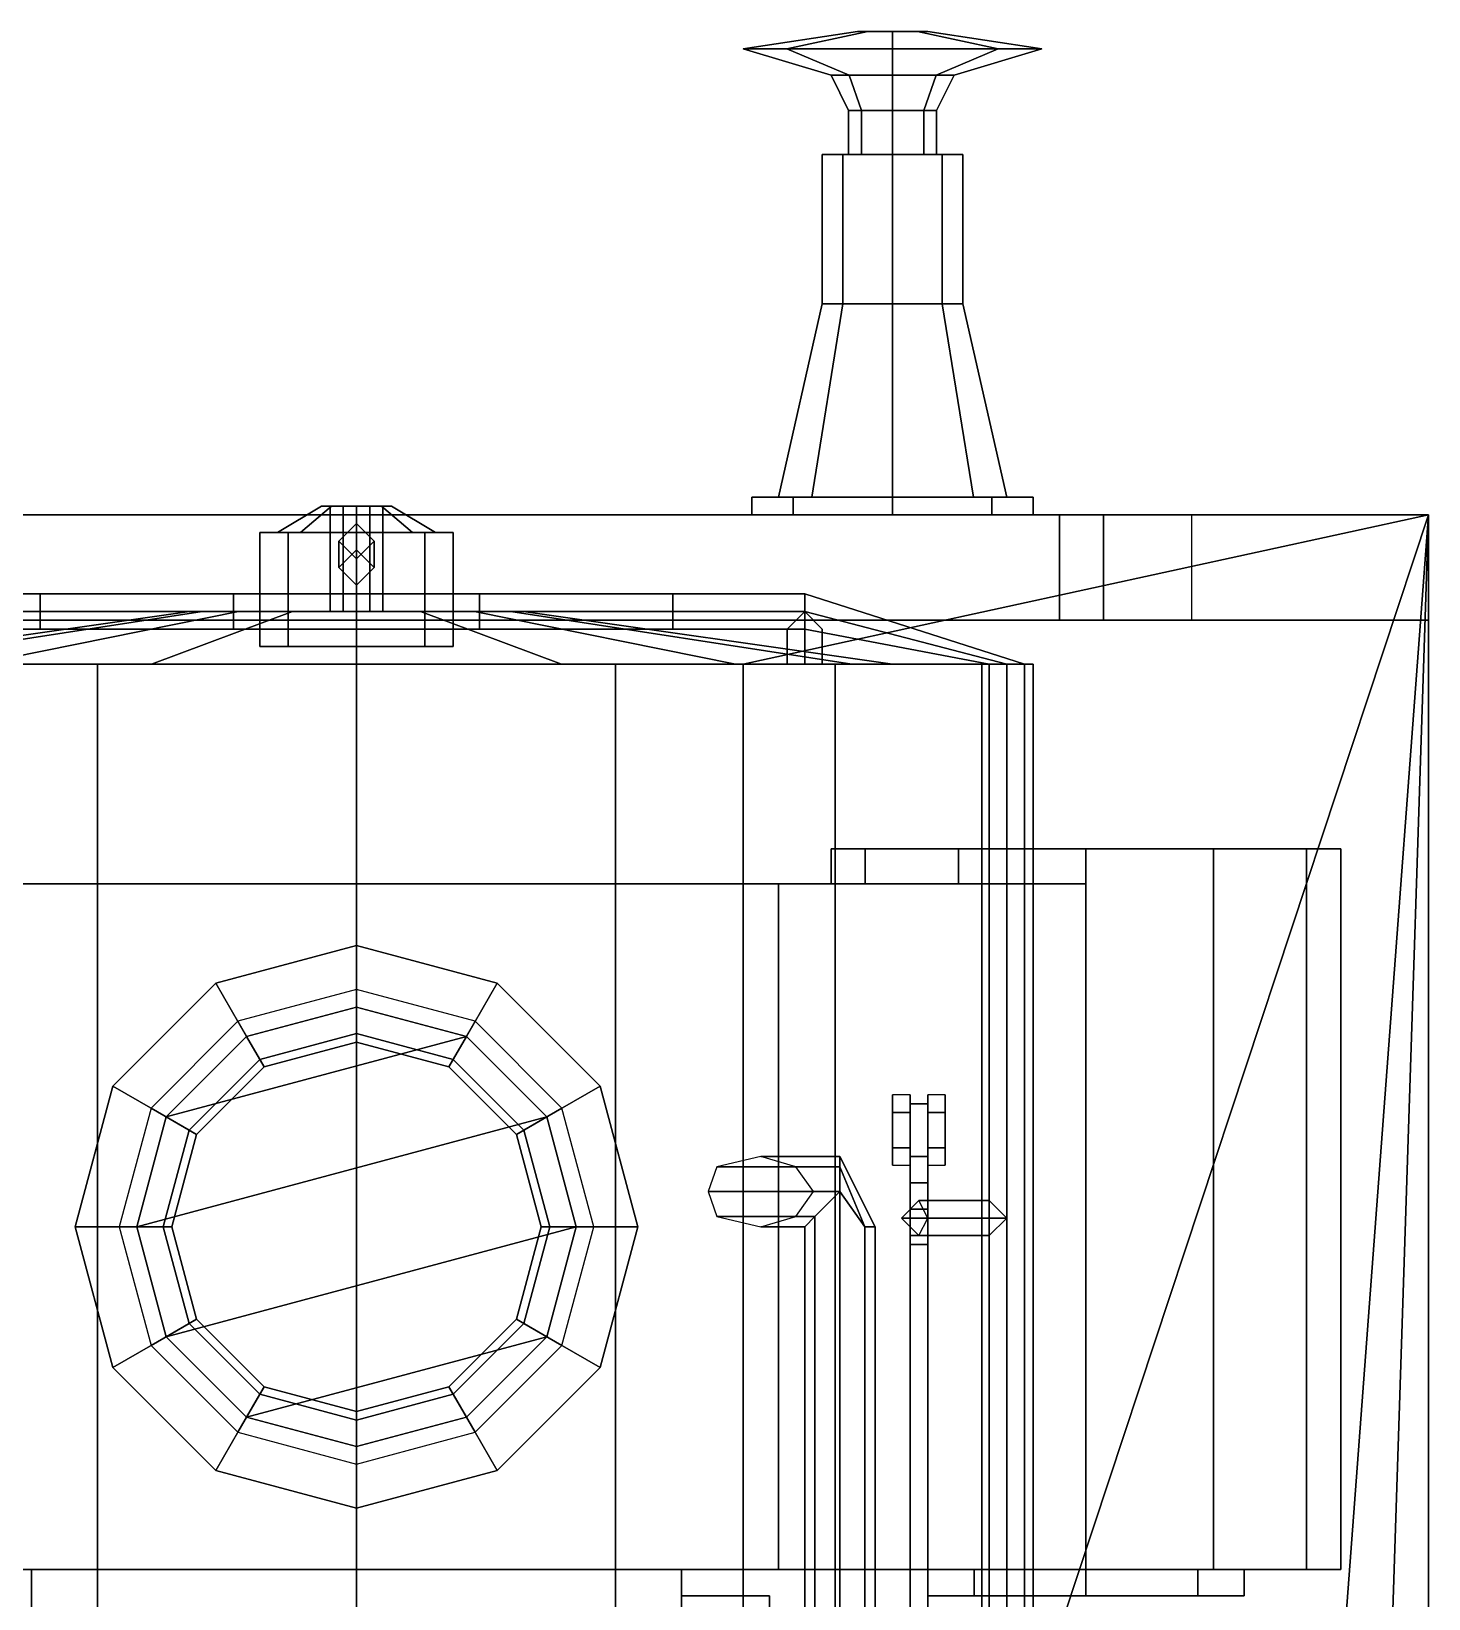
# Model space of a CAD drawing. Header units: millimetres. Extents: x -1.2 to 3, y -5.2 to 18.7.
# Drawn here: x -0.37 to 1.22, y 3.437 to 5.22 of the extents above; entities that cross this region are included whole.
import ezdxf

# ---------------------------------------------------------------- set-up
doc = ezdxf.new("R2010")
doc.units = ezdxf.units.MM

msp = doc.modelspace()

# ---------------------------------------------------------------- linework, layer by layer
at = {"color": 1}
for points in [[(0.5817, 5.22, 0.8783), (0.57, 5.22, 0.85), (0.44, 5.2, 0.85), (0.4898, 5.2, 0.9702)], [(0.57, 5.22, 0.85), (0.5817, 5.22, 0.8217), (0.4898, 5.2, 0.7298), (0.44, 5.2, 0.85)], [(0.61, 5.22, 0.89), (0.5817, 5.22, 0.8783), (0.4898, 5.2, 0.9702), (0.61, 5.2, 1.02)], [(0.5817, 5.22, 0.8217), (0.61, 5.22, 0.81), (0.61, 5.2, 0.68), (0.4898, 5.2, 0.7298)], [(0.6383, 5.22, 0.8783), (0.57, 5.22, 0.85), (0.5817, 5.22, 0.8783), (0.61, 5.22, 0.89)], [(0.65, 5.22, 0.85), (0.5817, 5.22, 0.8217), (0.57, 5.22, 0.85), (0.6383, 5.22, 0.8783)], [(0.6383, 5.22, 0.8217), (0.61, 5.22, 0.81), (0.5817, 5.22, 0.8217), (0.65, 5.22, 0.85)], [(0.6383, 5.22, 0.8783), (0.61, 5.22, 0.89), (0.61, 5.2, 1.02), (0.7302, 5.2, 0.9702)], [(0.61, 5.22, 0.81), (0.6383, 5.22, 0.8217), (0.7302, 5.2, 0.7298), (0.61, 5.2, 0.68)], [(0.65, 5.22, 0.85), (0.6383, 5.22, 0.8783), (0.7302, 5.2, 0.9702), (0.78, 5.2, 0.85)], [(0.6383, 5.22, 0.8217), (0.65, 5.22, 0.85), (0.78, 5.2, 0.85), (0.7302, 5.2, 0.7298)], [(0.5605, 5.17, 0.8005), (0.54, 5.17, 0.85), (0.44, 5.2, 0.85), (0.4898, 5.2, 0.7298)], [(0.54, 5.17, 0.85), (0.5605, 5.17, 0.8995), (0.4898, 5.2, 0.9702), (0.44, 5.2, 0.85)], [(0.61, 5.17, 0.78), (0.5605, 5.17, 0.8005), (0.4898, 5.2, 0.7298), (0.61, 5.2, 0.68)], [(0.5605, 5.17, 0.8995), (0.61, 5.17, 0.92), (0.61, 5.2, 1.02), (0.4898, 5.2, 0.9702)], [(0.6595, 5.17, 0.8005), (0.61, 5.17, 0.78), (0.61, 5.2, 0.68), (0.7302, 5.2, 0.7298)], [(0.61, 5.17, 0.92), (0.6595, 5.17, 0.8995), (0.7302, 5.2, 0.9702), (0.61, 5.2, 1.02)], [(0.68, 5.17, 0.85), (0.6595, 5.17, 0.8005), (0.7302, 5.2, 0.7298), (0.78, 5.2, 0.85)], [(0.6595, 5.17, 0.8995), (0.68, 5.17, 0.85), (0.78, 5.2, 0.85), (0.7302, 5.2, 0.9702)], [(0.5746, 5.13, 0.8146), (0.56, 5.13, 0.85), (0.54, 5.17, 0.85), (0.5605, 5.17, 0.8005)], [(0.56, 5.13, 0.85), (0.5746, 5.13, 0.8854), (0.5605, 5.17, 0.8995), (0.54, 5.17, 0.85)], [(0.61, 5.13, 0.8), (0.5746, 5.13, 0.8146), (0.5605, 5.17, 0.8005), (0.61, 5.17, 0.78)], [(0.5746, 5.13, 0.8854), (0.61, 5.13, 0.9), (0.61, 5.17, 0.92), (0.5605, 5.17, 0.8995)], [(0.6454, 5.13, 0.8146), (0.61, 5.13, 0.8), (0.61, 5.17, 0.78), (0.6595, 5.17, 0.8005)], [(0.61, 5.13, 0.9), (0.6454, 5.13, 0.8854), (0.6595, 5.17, 0.8995), (0.61, 5.17, 0.92)], [(0.66, 5.13, 0.85), (0.6454, 5.13, 0.8146), (0.6595, 5.17, 0.8005), (0.68, 5.17, 0.85)], [(0.6454, 5.13, 0.8854), (0.66, 5.13, 0.85), (0.68, 5.17, 0.85), (0.6595, 5.17, 0.8995)], [(0.5746, 5.13, 0.8854), (0.56, 5.13, 0.85), (0.56, 5.08, 0.85), (0.5746, 5.08, 0.8854)], [(0.56, 5.13, 0.85), (0.5746, 5.13, 0.8146), (0.5746, 5.08, 0.8146), (0.56, 5.08, 0.85)], [(0.61, 5.13, 0.9), (0.5746, 5.13, 0.8854), (0.5746, 5.08, 0.8854), (0.61, 5.08, 0.9)], [(0.5746, 5.13, 0.8146), (0.61, 5.13, 0.8), (0.61, 5.08, 0.8), (0.5746, 5.08, 0.8146)], [(0.6454, 5.13, 0.8854), (0.61, 5.13, 0.9), (0.61, 5.08, 0.9), (0.6454, 5.08, 0.8854)], [(0.61, 5.13, 0.8), (0.6454, 5.13, 0.8146), (0.6454, 5.08, 0.8146), (0.61, 5.08, 0.8)], [(0.66, 5.13, 0.85), (0.6454, 5.13, 0.8854), (0.6454, 5.08, 0.8854), (0.66, 5.08, 0.85)], [(0.6454, 5.13, 0.8146), (0.66, 5.13, 0.85), (0.66, 5.08, 0.85), (0.6454, 5.08, 0.8146)], [(0.5534, 5.08, 0.9066), (0.53, 5.08, 0.85), (0.53, 4.91, 0.85), (0.5534, 4.91, 0.9066)], [(0.53, 5.08, 0.85), (0.5534, 5.08, 0.7934), (0.5534, 4.91, 0.7934), (0.53, 4.91, 0.85)], [(0.6666, 5.08, 0.9066), (0.53, 5.08, 0.85), (0.5534, 5.08, 0.9066), (0.61, 5.08, 0.93)], [(0.69, 5.08, 0.85), (0.5534, 5.08, 0.7934), (0.53, 5.08, 0.85), (0.6666, 5.08, 0.9066)], [(0.61, 5.08, 0.93), (0.5534, 5.08, 0.9066), (0.5534, 4.91, 0.9066), (0.61, 4.91, 0.93)], [(0.5534, 5.08, 0.7934), (0.61, 5.08, 0.77), (0.61, 4.91, 0.77), (0.5534, 4.91, 0.7934)], [(0.6666, 5.08, 0.7934), (0.61, 5.08, 0.77), (0.5534, 5.08, 0.7934), (0.69, 5.08, 0.85)], [(0.6666, 5.08, 0.9066), (0.61, 5.08, 0.93), (0.61, 4.91, 0.93), (0.6666, 4.91, 0.9066)], [(0.61, 5.08, 0.77), (0.6666, 5.08, 0.7934), (0.6666, 4.91, 0.7934), (0.61, 4.91, 0.77)], [(0.69, 5.08, 0.85), (0.6666, 5.08, 0.9066), (0.6666, 4.91, 0.9066), (0.69, 4.91, 0.85)], [(0.6666, 5.08, 0.7934), (0.69, 5.08, 0.85), (0.69, 4.91, 0.85), (0.6666, 4.91, 0.7934)], [(0.5181, 4.69, 0.7581), (0.48, 4.69, 0.85), (0.53, 4.91, 0.85), (0.5534, 4.91, 0.7934)], [(0.48, 4.69, 0.85), (0.5181, 4.69, 0.9419), (0.5534, 4.91, 0.9066), (0.53, 4.91, 0.85)], [(0.61, 4.69, 0.72), (0.5181, 4.69, 0.7581), (0.5534, 4.91, 0.7934), (0.61, 4.91, 0.77)], [(0.5181, 4.69, 0.9419), (0.61, 4.69, 0.98), (0.61, 4.91, 0.93), (0.5534, 4.91, 0.9066)], [(0.7019, 4.69, 0.7581), (0.61, 4.69, 0.72), (0.61, 4.91, 0.77), (0.6666, 4.91, 0.7934)], [(0.61, 4.69, 0.98), (0.7019, 4.69, 0.9419), (0.6666, 4.91, 0.9066), (0.61, 4.91, 0.93)], [(0.74, 4.69, 0.85), (0.7019, 4.69, 0.7581), (0.6666, 4.91, 0.7934), (0.69, 4.91, 0.85)], [(0.7019, 4.69, 0.9419), (0.74, 4.69, 0.85), (0.69, 4.91, 0.85), (0.6666, 4.91, 0.9066)], [(0.4969, 4.69, 0.9631), (0.45, 4.69, 0.85), (0.45, 4.67, 0.85), (0.4969, 4.67, 0.9631)], [(0.45, 4.69, 0.85), (0.4969, 4.69, 0.7369), (0.4969, 4.67, 0.7369), (0.45, 4.67, 0.85)], [(0.7231, 4.69, 0.9631), (0.45, 4.69, 0.85), (0.4969, 4.69, 0.9631), (0.61, 4.69, 1.01)], [(0.77, 4.69, 0.85), (0.4969, 4.69, 0.7369), (0.45, 4.69, 0.85), (0.7231, 4.69, 0.9631)], [(0.61, 4.69, 1.01), (0.4969, 4.69, 0.9631), (0.4969, 4.67, 0.9631), (0.61, 4.67, 1.01)], [(0.4969, 4.69, 0.7369), (0.61, 4.69, 0.69), (0.61, 4.67, 0.69), (0.4969, 4.67, 0.7369)], [(0.7231, 4.69, 0.7369), (0.61, 4.69, 0.69), (0.4969, 4.69, 0.7369), (0.77, 4.69, 0.85)], [(0.7231, 4.69, 0.9631), (0.61, 4.69, 1.01), (0.61, 4.67, 1.01), (0.7231, 4.67, 0.9631)], [(0.61, 4.69, 0.69), (0.7231, 4.69, 0.7369), (0.7231, 4.67, 0.7369), (0.61, 4.67, 0.69)], [(0.77, 4.69, 0.85), (0.7231, 4.69, 0.9631), (0.7231, 4.67, 0.9631), (0.77, 4.67, 0.85)], [(0.7231, 4.69, 0.7369), (0.77, 4.69, 0.85), (0.77, 4.67, 0.85), (0.7231, 4.67, 0.7369)]]:
    msp.add_3dface(points, dxfattribs=at)
for points in [[(-0.0636, 4.65, 2.7264), (-0.09, 4.65, 2.79), (-0.04, 4.68, 2.79), (-0.0283, 4.68, 2.7617)], [(-0.09, 4.65, 2.79), (-0.0636, 4.65, 2.8536), (-0.0283, 4.68, 2.8183), (-0.04, 4.68, 2.79)], [(0, 4.65, 2.7), (-0.0636, 4.65, 2.7264), (-0.0283, 4.68, 2.7617), (0, 4.68, 2.75)], [(-0.0636, 4.65, 2.8536), (0, 4.65, 2.88), (0, 4.68, 2.83), (-0.0283, 4.68, 2.8183)], [(-0.04, 4.68, 2.79), (-0.0283, 4.68, 2.8183), (0, 4.68, 2.83), (-0.0283, 4.68, 2.7617)], [(-0.015, 4.68, 1.946), (-0.03, 4.68, 1.92), (-0.03, 4.56, 1.92), (-0.015, 4.56, 1.946)], [(-0.03, 4.68, 1.92), (-0.015, 4.68, 1.894), (-0.015, 4.56, 1.894), (-0.03, 4.56, 1.92)], [(0.03, 4.68, 1.92), (-0.03, 4.68, 1.92), (-0.015, 4.68, 1.946), (0.015, 4.68, 1.946)], [(0.015, 4.68, 1.894), (-0.015, 4.68, 1.894), (-0.03, 4.68, 1.92), (0.03, 4.68, 1.92)], [(-0.0283, 4.68, 2.7617), (0, 4.68, 2.83), (0.0283, 4.68, 2.8183), (0, 4.68, 2.75)], [(0.015, 4.68, 1.946), (-0.015, 4.68, 1.946), (-0.015, 4.56, 1.946), (0.015, 4.56, 1.946)], [(-0.015, 4.68, 1.894), (0.015, 4.68, 1.894), (0.015, 4.56, 1.894), (-0.015, 4.56, 1.894)], [(0.0636, 4.65, 2.7264), (0, 4.65, 2.7), (0, 4.68, 2.75), (0.0283, 4.68, 2.7617)], [(0, 4.65, 2.88), (0.0636, 4.65, 2.8536), (0.0283, 4.68, 2.8183), (0, 4.68, 2.83)], [(0, 4.68, 2.75), (0.0283, 4.68, 2.8183), (0.04, 4.68, 2.79), (0.0283, 4.68, 2.7617)], [(0.03, 4.68, 1.92), (0.015, 4.68, 1.946), (0.015, 4.56, 1.946), (0.03, 4.56, 1.92)], [(0.015, 4.68, 1.894), (0.03, 4.68, 1.92), (0.03, 4.56, 1.92), (0.015, 4.56, 1.894)], [(0.09, 4.65, 2.79), (0.0636, 4.65, 2.7264), (0.0283, 4.68, 2.7617), (0.04, 4.68, 2.79)], [(0.0636, 4.65, 2.8536), (0.09, 4.65, 2.79), (0.04, 4.68, 2.79), (0.0283, 4.68, 2.8183)], [(1.22, 4.67, 1.15), (1.22, 4.67, 1.04), (-1.22, 4.67, 1.04), (-1.22, 4.67, 1.15)], [(1.22, 4.67, 1.04), (1.22, -4.83, 1.04), (-1.22, -4.83, 1.04), (-1.22, 4.67, 1.04)], [(-1.22, 4.67, 1.15), (-0.44, 4.5, 1.15), (0.44, 4.5, 1.15), (1.22, 4.67, 1.15)], [(1.22, 4.67, 1.04), (1.22, 4.67, 0.87), (-1.22, 4.67, 0.87), (-1.22, 4.67, 1.04)], [(1.22, 4.67, 0.87), (1.22, 4.55, 0.87), (-1.22, 4.55, 0.87), (-1.22, 4.67, 0.87)], [(-1.22, 4.67, 1.04), (-1.22, 4.55, 1.04), (1.22, 4.55, 1.04), (1.22, 4.67, 1.04)], [(0.95, 4.67, 0.87), (0.85, 4.67, 0.81), (-0.85, 4.67, 0.81), (-0.95, 4.67, 0.87)], [(-0.8, 4.67, 0.71), (-0.85, 4.67, 0.81), (0.85, 4.67, 0.81), (0.8, 4.67, 0.71)], [(0.8, 4.67, 0.71), (0.8, 4.67, 0.66), (-0.8, 4.67, 0.66), (-0.8, 4.67, 0.71)], [(-0.8, 4.55, 0.66), (-0.8, 4.67, 0.66), (0.8, 4.67, 0.66), (0.8, 4.55, 0.66)], [(0, 4.66, 1.59), (-0.02, 4.64, 1.59), (-0.02, 4.61, 1.91), (0, 4.63, 1.91)], [(0.02, 4.64, 1.59), (0, 4.62, 1.59), (-0.02, 4.64, 1.59), (0, 4.66, 1.59)], [(0.02, 4.64, 1.59), (0, 4.66, 1.59), (0, 4.63, 1.91), (0.02, 4.61, 1.91)], [(0.44, 3.1, 1.15), (0.7, 3.1, 1.15), (1.22, 4.67, 1.15), (0.44, 4.5, 1.15)], [(0.7, 2.12, 1.15), (1.02, 2, 1.15), (1.22, 4.67, 1.15), (0.7, 3.1, 1.15)], [(0.85, 4.67, 0.81), (0.85, 4.55, 0.81), (0.8, 4.55, 0.71), (0.8, 4.67, 0.71)], [(0.8, 4.55, 0.66), (0.8, 4.67, 0.66), (0.8, 4.67, 0.71), (0.8, 4.55, 0.71)], [(0.95, 4.55, 0.87), (0.85, 4.55, 0.81), (0.85, 4.67, 0.81), (0.95, 4.67, 0.87)], [(1.13, 1.91, 1.15), (1.22, 4.67, 1.15), (1.22, 4.67, 1.15), (1.02, 2, 1.15)], [(1.22, -4.83, 1.15), (1.22, 4.67, 1.15), (1.13, 1.91, 1.15), (1.13, -4.83, 1.15)], [(1.22, -4.83, 1.15), (1.22, -4.83, 1.04), (1.22, 4.67, 1.04), (1.22, 4.67, 1.15)], [(1.22, 4.55, 1.04), (1.22, 4.55, 0.87), (1.22, 4.67, 0.87), (1.22, 4.67, 1.04)], [(-0.11, 4.65, 2.69), (-0.11, 4.52, 2.69), (-0.11, 4.52, 2.81), (-0.11, 4.65, 2.81)], [(0.11, 4.65, 2.81), (0.11, 4.65, 2.69), (-0.11, 4.65, 2.69), (-0.11, 4.65, 2.81)], [(0.11, 4.65, 2.69), (0.11, 4.52, 2.69), (-0.11, 4.52, 2.69), (-0.11, 4.65, 2.69)], [(-0.0778, 4.65, 2.8878), (-0.11, 4.65, 2.81), (-0.11, 4.52, 2.81), (-0.0778, 4.52, 2.8878)], [(0.0778, 4.65, 2.8878), (0.11, 4.65, 2.81), (-0.11, 4.65, 2.81), (-0.0778, 4.65, 2.8878)], [(0, 4.65, 2.92), (-0.0778, 4.65, 2.8878), (-0.0778, 4.52, 2.8878), (0, 4.52, 2.92)], [(0, 4.65, 2.92), (0.0778, 4.65, 2.8878), (-0.0778, 4.65, 2.8878), (0, 4.65, 2.92)], [(-0.02, 4.64, 1.59), (0, 4.62, 1.59), (0, 4.59, 1.91), (-0.02, 4.61, 1.91)], [(0.0778, 4.65, 2.8878), (0, 4.65, 2.92), (0, 4.52, 2.92), (0.0778, 4.52, 2.8878)], [(0, 4.62, 1.59), (0.02, 4.64, 1.59), (0.02, 4.61, 1.91), (0, 4.59, 1.91)], [(0.11, 4.65, 2.81), (0.0778, 4.65, 2.8878), (0.0778, 4.52, 2.8878), (0.11, 4.52, 2.81)], [(0.11, 4.52, 2.81), (0.11, 4.52, 2.69), (0.11, 4.65, 2.69), (0.11, 4.65, 2.81)], [(-0.51, 4.58, 2.43), (-0.51, 4.56, 2.45), (-0.36, 4.56, 2.54), (-0.36, 4.58, 2.52)], [(-0.51, 4.56, 2.41), (-0.51, 4.58, 2.43), (-0.36, 4.58, 2.52), (-0.36, 4.56, 2.5)], [(-0.36, 4.58, 2.52), (-0.36, 4.56, 2.54), (-0.14, 4.56, 2.61), (-0.14, 4.58, 2.59)], [(-0.36, 4.56, 2.5), (-0.36, 4.58, 2.52), (-0.14, 4.58, 2.59), (-0.14, 4.56, 2.57)], [(0.14, 4.56, 2.61), (0.14, 4.58, 2.59), (-0.14, 4.58, 2.59), (-0.14, 4.56, 2.61)], [(0.14, 4.58, 2.59), (0.14, 4.56, 2.57), (-0.14, 4.56, 2.57), (-0.14, 4.58, 2.59)], [(0.36, 4.56, 2.54), (0.36, 4.58, 2.52), (0.14, 4.58, 2.59), (0.14, 4.56, 2.61)], [(0.36, 4.58, 2.52), (0.36, 4.56, 2.5), (0.14, 4.56, 2.57), (0.14, 4.58, 2.59)], [(0.51, 4.56, 2.45), (0.51, 4.58, 2.43), (0.36, 4.58, 2.52), (0.36, 4.56, 2.54)], [(0.51, 4.58, 2.43), (0.51, 4.56, 2.41), (0.36, 4.56, 2.5), (0.36, 4.58, 2.52)], [(0.74, 4.5, 2.34), (0.76, 4.5, 2.32), (0.51, 4.58, 2.43), (0.51, 4.56, 2.45)], [(0.76, 4.5, 2.32), (0.74, 4.5, 2.3), (0.51, 4.56, 2.41), (0.51, 4.58, 2.43)], [(-1.22, 4.55, 1.04), (-1.22, 4.55, 0.87), (1.22, 4.55, 0.87), (1.22, 4.55, 1.04)], [(-0.95, 4.55, 0.87), (-0.85, 4.55, 0.81), (0.85, 4.55, 0.81), (0.95, 4.55, 0.87)], [(0.8, 4.55, 0.71), (0.85, 4.55, 0.81), (-0.85, 4.55, 0.81), (-0.8, 4.55, 0.71)], [(-0.8, 4.55, 0.71), (-0.8, 4.55, 0.66), (0.8, 4.55, 0.66), (0.8, 4.55, 0.71)], [(-0.61, 4.5, 1.92), (-0.5636, 4.5, 2.1534), (-0.1755, 4.56, 1.9927), (-0.19, 4.56, 1.92)], [(-0.5636, 4.5, 1.6866), (-0.61, 4.5, 1.92), (-0.19, 4.56, 1.92), (-0.1755, 4.56, 1.8473)], [(-0.5636, 4.5, 2.1534), (-0.4313, 4.5, 2.3513), (-0.1344, 4.56, 2.0544), (-0.1755, 4.56, 1.9927)], [(-0.4313, 4.5, 1.4887), (-0.5636, 4.5, 1.6866), (-0.1755, 4.56, 1.8473), (-0.1344, 4.56, 1.7856)], [(-0.51, 4.56, 2.45), (-0.51, 4.54, 2.43), (-0.36, 4.54, 2.52), (-0.36, 4.56, 2.54)], [(-0.51, 4.54, 2.43), (-0.51, 4.56, 2.41), (-0.36, 4.56, 2.5), (-0.36, 4.54, 2.52)], [(-0.4313, 4.5, 2.3513), (-0.2334, 4.5, 2.4836), (-0.0727, 4.56, 2.0955), (-0.1344, 4.56, 2.0544)], [(-0.2334, 4.5, 1.3564), (-0.4313, 4.5, 1.4887), (-0.1344, 4.56, 1.7856), (-0.0727, 4.56, 1.7445)], [(-0.36, 4.56, 2.54), (-0.36, 4.54, 2.52), (-0.14, 4.54, 2.59), (-0.14, 4.56, 2.61)], [(-0.36, 4.54, 2.52), (-0.36, 4.56, 2.5), (-0.14, 4.56, 2.57), (-0.14, 4.54, 2.59)], [(-0.2334, 4.5, 2.4836), (0, 4.5, 2.53), (0, 4.56, 2.11), (-0.0727, 4.56, 2.0955)], [(0, 4.5, 1.31), (-0.2334, 4.5, 1.3564), (-0.0727, 4.56, 1.7445), (0, 4.56, 1.73)], [(-0.1755, 4.56, 1.9927), (0, 4.56, 2.11), (0.0727, 4.56, 2.0955), (-0.19, 4.56, 1.92)], [(-0.19, 4.56, 1.92), (0.0727, 4.56, 2.0955), (0.1344, 4.56, 2.0544), (-0.1755, 4.56, 1.8473)], [(-0.1344, 4.56, 2.0544), (-0.0727, 4.56, 2.0955), (0, 4.56, 2.11), (-0.1755, 4.56, 1.9927)], [(-0.1755, 4.56, 1.8473), (0.1344, 4.56, 2.0544), (0.1755, 4.56, 1.9927), (-0.1344, 4.56, 1.7856)], [(0.14, 4.54, 2.59), (0.14, 4.56, 2.61), (-0.14, 4.56, 2.61), (-0.14, 4.54, 2.59)], [(0.14, 4.56, 2.57), (0.14, 4.54, 2.59), (-0.14, 4.54, 2.59), (-0.14, 4.56, 2.57)], [(-0.1344, 4.56, 1.7856), (0.1755, 4.56, 1.9927), (0.19, 4.56, 1.92), (-0.0727, 4.56, 1.7445)], [(-0.0727, 4.56, 1.7445), (0.19, 4.56, 1.92), (0.1755, 4.56, 1.8473), (0, 4.56, 1.73)], [(0, 4.5, 2.53), (0.2334, 4.5, 2.4836), (0.0727, 4.56, 2.0955), (0, 4.56, 2.11)], [(0.2334, 4.5, 1.3564), (0, 4.5, 1.31), (0, 4.56, 1.73), (0.0727, 4.56, 1.7445)], [(0, 4.56, 1.73), (0.1755, 4.56, 1.8473), (0.1344, 4.56, 1.7856), (0.0727, 4.56, 1.7445)], [(0.2334, 4.5, 2.4836), (0.4313, 4.5, 2.3513), (0.1344, 4.56, 2.0544), (0.0727, 4.56, 2.0955)], [(0.4313, 4.5, 1.4887), (0.2334, 4.5, 1.3564), (0.0727, 4.56, 1.7445), (0.1344, 4.56, 1.7856)], [(0.4313, 4.5, 2.3513), (0.5636, 4.5, 2.1534), (0.1755, 4.56, 1.9927), (0.1344, 4.56, 2.0544)], [(0.5636, 4.5, 1.6866), (0.4313, 4.5, 1.4887), (0.1344, 4.56, 1.7856), (0.1755, 4.56, 1.8473)], [(0.36, 4.54, 2.52), (0.36, 4.56, 2.54), (0.14, 4.56, 2.61), (0.14, 4.54, 2.59)], [(0.36, 4.56, 2.5), (0.36, 4.54, 2.52), (0.14, 4.54, 2.59), (0.14, 4.56, 2.57)], [(0.5636, 4.5, 2.1534), (0.61, 4.5, 1.92), (0.19, 4.56, 1.92), (0.1755, 4.56, 1.9927)], [(0.61, 4.5, 1.92), (0.5636, 4.5, 1.6866), (0.1755, 4.56, 1.8473), (0.19, 4.56, 1.92)], [(0.51, 4.54, 2.43), (0.51, 4.56, 2.45), (0.36, 4.56, 2.54), (0.36, 4.54, 2.52)], [(0.51, 4.56, 2.41), (0.51, 4.54, 2.43), (0.36, 4.54, 2.52), (0.36, 4.56, 2.5)], [(0.49, 4.5, 2.43), (0.51, 4.5, 2.45), (0.51, 4.56, 2.45), (0.49, 4.54, 2.43)], [(0.51, 4.5, 2.41), (0.49, 4.5, 2.43), (0.49, 4.54, 2.43), (0.51, 4.56, 2.41)], [(0.51, 4.5, 2.45), (0.53, 4.5, 2.43), (0.53, 4.54, 2.43), (0.51, 4.56, 2.45)], [(0.53, 4.5, 2.43), (0.51, 4.5, 2.41), (0.51, 4.56, 2.41), (0.53, 4.54, 2.43)], [(0.72, 4.5, 2.32), (0.74, 4.5, 2.34), (0.51, 4.56, 2.45), (0.51, 4.54, 2.43)], [(0.74, 4.5, 2.3), (0.72, 4.5, 2.32), (0.51, 4.54, 2.43), (0.51, 4.56, 2.41)], [(-0.11, 4.52, 2.81), (-0.11, 4.52, 2.69), (0.11, 4.52, 2.69), (0.11, 4.52, 2.81)], [(-0.0778, 4.52, 2.8878), (-0.11, 4.52, 2.81), (0.11, 4.52, 2.81), (0.0778, 4.52, 2.8878)], [(0, 4.52, 2.92), (-0.0778, 4.52, 2.8878), (0.0778, 4.52, 2.8878), (0, 4.52, 2.92)], [(-0.2947, 4.5, 2.6314), (-0.5445, 4.5, 2.4645), (-0.5445, 2, 2.4645), (-0.2947, 2, 2.6314)], [(-0.5445, 4.5, 2.4645), (-0.2947, 4.5, 2.6314), (-0.2334, 4.5, 2.4836), (-0.4313, 4.5, 2.3513)], [(-0.44, 4.5, 1.3057), (-0.5445, 4.5, 1.3755), (-0.4313, 4.5, 1.4887), (-0.2334, 4.5, 1.3564)], [(0.44, 4.5, 1.3057), (0.44, 4.5, 1.15), (-0.44, 4.5, 1.15), (-0.44, 4.5, 1.3057)], [(-0.44, 4.5, 1.3057), (-0.44, 4.5, 1.3057), (-0.2334, 4.5, 1.3564), (0, 4.5, 1.31)], [(0.44, 4.5, 1.3057), (0.44, 4.5, 1.3057), (-0.44, 4.5, 1.3057), (0, 4.5, 1.31)], [(0, 4.5, 2.69), (-0.2947, 4.5, 2.6314), (-0.2947, -1.3, 2.6314), (0, -1.3, 2.69)], [(-0.2947, 4.5, 2.6314), (0, 4.5, 2.69), (0, 4.5, 2.53), (-0.2334, 4.5, 2.4836)], [(0.2947, 4.5, 2.6314), (0, 4.5, 2.69), (0, -1.3, 2.69), (0.2947, -1.3, 2.6314)], [(0.44, 4.5, 1.3057), (0.44, 4.5, 1.3057), (0, 4.5, 1.31), (0.2334, 4.5, 1.3564)], [(0, 4.5, 2.69), (0.2947, 4.5, 2.6314), (0.2334, 4.5, 2.4836), (0, 4.5, 2.53)], [(0.5445, 4.5, 1.3755), (0.44, 4.5, 1.3057), (0.2334, 4.5, 1.3564), (0.4313, 4.5, 1.4887)], [(0.2947, 4.5, 2.6314), (0.5445, 4.5, 2.4645), (0.4313, 4.5, 2.3513), (0.2334, 4.5, 2.4836)], [(0.5445, 4.5, 2.4645), (0.2947, 4.5, 2.6314), (0.2947, 2, 2.6314), (0.5445, 2, 2.4645)], [(0.7114, 4.5, 1.6253), (0.5445, 4.5, 1.3755), (0.4313, 4.5, 1.4887), (0.5636, 4.5, 1.6866)], [(0.5445, 4.5, 2.4645), (0.7114, 4.5, 2.2147), (0.5636, 4.5, 2.1534), (0.4313, 4.5, 2.3513)], [(0.44, 4.5, 1.3057), (0.5445, 4.5, 1.3755), (0.5445, 2, 1.3755), (0.44, 2, 1.3057)], [(0.44, 2, 1.3057), (0.44, 2, 1.15), (0.44, 4.5, 1.15), (0.44, 4.5, 1.3057)], [(0.7114, 4.5, 2.2147), (0.5445, 4.5, 2.4645), (0.5445, 2, 2.4645), (0.7114, 2, 2.2147)], [(0.5445, 4.5, 1.3755), (0.7114, 4.5, 1.6253), (0.7114, 2, 1.6253), (0.5445, 2, 1.3755)], [(0.77, 4.5, 1.92), (0.7114, 4.5, 1.6253), (0.5636, 4.5, 1.6866), (0.61, 4.5, 1.92)], [(0.7114, 4.5, 2.2147), (0.77, 4.5, 1.92), (0.61, 4.5, 1.92), (0.5636, 4.5, 2.1534)], [(0.77, 4.5, 1.92), (0.7114, 4.5, 2.2147), (0.7114, 2, 2.2147), (0.77, 2, 1.92)], [(0.7114, 4.5, 1.6253), (0.77, 4.5, 1.92), (0.77, 2, 1.92), (0.7114, 2, 1.6253)], [(0.74, 4.5, 2.34), (0.72, 4.5, 2.32), (0.72, 2.17, 2.32), (0.74, 2.15, 2.34)], [(0.72, 4.5, 2.32), (0.74, 4.5, 2.3), (0.74, 2.15, 2.3), (0.72, 2.17, 2.32)], [(0.76, 4.5, 2.32), (0.74, 4.5, 2.34), (0.74, 2.15, 2.34), (0.76, 2.13, 2.32)], [(0.74, 4.5, 2.3), (0.76, 4.5, 2.32), (0.76, 2.13, 2.32), (0.74, 2.15, 2.3)], [(0.5789, 4.29, 0.785), (0.54, 4.29, 0.64), (0.54, 4.25, 0.64), (0.5789, 4.25, 0.785)], [(0.54, 4.29, 0.64), (0.5789, 4.29, 0.495), (0.5789, 4.25, 0.495), (0.54, 4.25, 0.64)], [(1.0811, 4.29, 0.785), (0.54, 4.29, 0.64), (0.5789, 4.29, 0.785), (0.975, 4.29, 0.8911)], [(1.12, 4.29, 0.64), (0.5789, 4.29, 0.495), (0.54, 4.29, 0.64), (1.0811, 4.29, 0.785)], [(0.685, 4.29, 0.8911), (0.5789, 4.29, 0.785), (0.5789, 4.25, 0.785), (0.685, 4.25, 0.8911)], [(0.5789, 4.29, 0.495), (0.685, 4.29, 0.3889), (0.685, 4.25, 0.3889), (0.5789, 4.25, 0.495)], [(0.975, 4.29, 0.8911), (0.5789, 4.29, 0.785), (0.685, 4.29, 0.8911), (0.83, 4.29, 0.93)], [(1.0811, 4.29, 0.495), (0.685, 4.29, 0.3889), (0.5789, 4.29, 0.495), (1.12, 4.29, 0.64)], [(0.83, 4.29, 0.93), (0.685, 4.29, 0.8911), (0.685, 4.25, 0.8911), (0.83, 4.25, 0.93)], [(0.685, 4.29, 0.3889), (0.83, 4.29, 0.35), (0.83, 4.25, 0.35), (0.685, 4.25, 0.3889)], [(0.975, 4.29, 0.3889), (0.83, 4.29, 0.35), (0.685, 4.29, 0.3889), (1.0811, 4.29, 0.495)], [(0.975, 4.29, 0.8911), (0.83, 4.29, 0.93), (0.83, 3.47, 0.93), (0.975, 3.47, 0.8911)], [(0.83, 4.29, 0.35), (0.975, 4.29, 0.3889), (0.975, 3.47, 0.3889), (0.83, 3.47, 0.35)], [(1.0811, 4.29, 0.785), (0.975, 4.29, 0.8911), (0.975, 3.47, 0.8911), (1.0811, 3.47, 0.785)], [(0.975, 4.29, 0.3889), (1.0811, 4.29, 0.495), (1.0811, 3.47, 0.495), (0.975, 3.47, 0.3889)], [(1.12, 4.29, 0.64), (1.0811, 4.29, 0.785), (1.0811, 3.47, 0.785), (1.12, 3.47, 0.64)], [(1.0811, 4.29, 0.495), (1.12, 4.29, 0.64), (1.12, 3.47, 0.64), (1.0811, 3.47, 0.495)], [(0.83, 4.25, 0.35), (0.48, 4.25, 0.28), (-0.48, 4.25, 0.28), (-0.83, 4.25, 0.35)], [(0.83, 4.25, 1.04), (0.83, 4.25, 0.93), (-0.83, 4.25, 0.93), (-0.83, 4.25, 1.04)], [(0.83, 4.25, 0.93), (0.685, 4.25, 0.8911), (-0.685, 4.25, 0.8911), (-0.83, 4.25, 0.93)], [(0.685, 4.25, 0.3889), (0.83, 4.25, 0.35), (-0.83, 4.25, 0.35), (-0.685, 4.25, 0.3889)], [(0.685, 4.25, 0.8911), (0.5789, 4.25, 0.785), (-0.5789, 4.25, 0.785), (-0.685, 4.25, 0.8911)], [(0.5789, 4.25, 0.495), (0.685, 4.25, 0.3889), (-0.685, 4.25, 0.3889), (-0.5789, 4.25, 0.495)], [(0.5789, 4.25, 0.785), (0.54, 4.25, 0.64), (-0.54, 4.25, 0.64), (-0.5789, 4.25, 0.785)], [(0.54, 4.25, 0.64), (0.5789, 4.25, 0.495), (-0.5789, 4.25, 0.495), (-0.54, 4.25, 0.64)], [(0.48, 4.25, 0.28), (0.48, 3.47, 0.28), (-0.48, 3.47, 0.28), (-0.48, 4.25, 0.28)], [(0.83, 3.47, 0.35), (0.48, 3.47, 0.28), (0.48, 4.25, 0.28), (0.83, 4.25, 0.35)], [(0.83, 3.47, 1.04), (0.83, 3.47, 0.93), (0.83, 4.25, 0.93), (0.83, 4.25, 1.04)], [(-0.125, 4.0765, 3.77), (0, 4.11, 3.77), (0, 4.18, 3.72), (-0.16, 4.1371, 3.72)], [(0, 4.11, 3.67), (-0.125, 4.0765, 3.67), (-0.16, 4.1371, 3.72), (0, 4.18, 3.72)], [(0, 4.11, 3.77), (0.125, 4.0765, 3.77), (0.16, 4.1371, 3.72), (0, 4.18, 3.72)], [(0.125, 4.0765, 3.67), (0, 4.11, 3.67), (0, 4.18, 3.72), (0.16, 4.1371, 3.72)], [(-0.2165, 3.985, 3.77), (-0.125, 4.0765, 3.77), (-0.16, 4.1371, 3.72), (-0.2771, 4.02, 3.72)], [(-0.125, 4.0765, 3.67), (-0.2165, 3.985, 3.67), (-0.2771, 4.02, 3.72), (-0.16, 4.1371, 3.72)], [(0.125, 4.0765, 3.77), (0.2165, 3.985, 3.77), (0.2771, 4.02, 3.72), (0.16, 4.1371, 3.72)], [(0.2165, 3.985, 3.67), (0.125, 4.0765, 3.67), (0.16, 4.1371, 3.72), (0.2771, 4.02, 3.72)], [(-0.11, 4.0505, 2.8), (0, 4.08, 2.8), (0, 4.13, 2.69), (-0.135, 4.0938, 2.66)], [(0, 4.08, 2.8), (0.11, 4.0505, 2.8), (0.135, 4.0938, 2.66), (0, 4.13, 2.69)], [(-0.2165, 3.985, 3.77), (0.125, 4.0765, 3.77), (0, 4.11, 3.77), (-0.125, 4.0765, 3.77)], [(0, 4.07, 3.57), (-0.105, 4.0419, 3.57), (-0.125, 4.0765, 3.67), (0, 4.11, 3.67)], [(0.105, 4.0419, 3.57), (0, 4.07, 3.57), (0, 4.11, 3.67), (0.125, 4.0765, 3.67)], [(-0.1905, 3.97, 2.8), (-0.11, 4.0505, 2.8), (-0.135, 4.0938, 2.66), (-0.2338, 3.995, 2.64)], [(0.11, 4.0505, 2.8), (0.1905, 3.97, 2.8), (0.2338, 3.995, 2.64), (0.135, 4.0938, 2.66)], [(-0.25, 3.86, 3.77), (0.2165, 3.985, 3.77), (0.125, 4.0765, 3.77), (-0.2165, 3.985, 3.77)], [(-0.105, 4.0419, 3.57), (-0.1819, 3.965, 3.57), (-0.2165, 3.985, 3.67), (-0.125, 4.0765, 3.67)], [(-0.105, 4.0419, 2.95), (0, 4.07, 2.95), (0, 4.08, 2.8), (-0.11, 4.0505, 2.8)], [(0, 4.07, 2.95), (-0.105, 4.0419, 2.95), (-0.105, 4.0419, 3.57), (0, 4.07, 3.57)], [(0, 4.07, 2.95), (0.105, 4.0419, 2.95), (0.11, 4.0505, 2.8), (0, 4.08, 2.8)], [(0.105, 4.0419, 2.95), (0, 4.07, 2.95), (0, 4.07, 3.57), (0.105, 4.0419, 3.57)], [(0.1819, 3.965, 3.57), (0.105, 4.0419, 3.57), (0.125, 4.0765, 3.67), (0.2165, 3.985, 3.67)], [(-0.1819, 3.965, 2.95), (-0.105, 4.0419, 2.95), (-0.11, 4.0505, 2.8), (-0.1905, 3.97, 2.8)], [(0.105, 4.0419, 2.95), (0.1819, 3.965, 2.95), (0.1905, 3.97, 2.8), (0.11, 4.0505, 2.8)], [(-0.105, 4.0419, 2.95), (-0.1819, 3.965, 2.95), (-0.1819, 3.965, 3.57), (-0.105, 4.0419, 3.57)], [(0.1819, 3.965, 2.95), (0.105, 4.0419, 2.95), (0.105, 4.0419, 3.57), (0.1819, 3.965, 3.57)], [(-0.25, 3.86, 3.77), (-0.2165, 3.985, 3.77), (-0.2771, 4.02, 3.72), (-0.32, 3.86, 3.72)], [(-0.2165, 3.985, 3.67), (-0.25, 3.86, 3.67), (-0.32, 3.86, 3.72), (-0.2771, 4.02, 3.72)], [(0.2165, 3.985, 3.77), (0.25, 3.86, 3.77), (0.32, 3.86, 3.72), (0.2771, 4.02, 3.72)], [(0.25, 3.86, 3.67), (0.2165, 3.985, 3.67), (0.2771, 4.02, 3.72), (0.32, 3.86, 3.72)], [(-0.22, 3.86, 2.8), (-0.1905, 3.97, 2.8), (-0.2338, 3.995, 2.64), (-0.27, 3.86, 2.63)], [(0.1905, 3.97, 2.8), (0.22, 3.86, 2.8), (0.27, 3.86, 2.63), (0.2338, 3.995, 2.64)], [(0.61, 4.01, 1.15), (0.61, 3.99, 1.25), (0.63, 3.99, 1.25), (0.63, 4.01, 1.15)], [(0.61, 3.95, 1.25), (0.61, 3.99, 1.25), (0.61, 4.01, 1.15), (0.61, 3.93, 1.15)], [(0.63, 4.01, 1.15), (0.63, 3.99, 1.25), (0.63, 3.95, 1.25), (0.63, 3.93, 1.15)], [(0.63, 3.94, 1.23), (0.63, 3.88, 1.4), (0.63, 3.91, 1.44), (0.63, 4, 1.23)], [(0.63, 4, 1.23), (0.63, 3.91, 1.44), (0.65, 3.91, 1.44), (0.65, 4, 1.23)], [(0.63, 3.85, 1.2), (0.63, 3.94, 1.23), (0.63, 4, 1.23), (0.63, 3.84, 1.16)], [(0.63, 3.84, 1.16), (0.63, 4, 1.23), (0.65, 4, 1.23), (0.65, 3.84, 1.16)], [(0.65, 3.95, 1.25), (0.65, 3.99, 1.25), (0.65, 4.01, 1.15), (0.65, 3.93, 1.15)], [(0.65, 4.01, 1.15), (0.65, 3.99, 1.25), (0.67, 3.99, 1.25), (0.67, 4.01, 1.15)], [(0.65, 3.91, 1.44), (0.65, 3.88, 1.4), (0.65, 3.94, 1.23), (0.65, 4, 1.23)], [(0.65, 4, 1.23), (0.65, 3.94, 1.23), (0.65, 3.85, 1.2), (0.65, 3.84, 1.16)], [(0.67, 4.01, 1.15), (0.67, 3.99, 1.25), (0.67, 3.95, 1.25), (0.67, 3.93, 1.15)], [(-0.1819, 3.965, 3.57), (-0.21, 3.86, 3.57), (-0.25, 3.86, 3.67), (-0.2165, 3.985, 3.67)], [(-0.2165, 3.735, 3.77), (0.25, 3.86, 3.77), (0.2165, 3.985, 3.77), (-0.25, 3.86, 3.77)], [(0.21, 3.86, 3.57), (0.1819, 3.965, 3.57), (0.2165, 3.985, 3.67), (0.25, 3.86, 3.67)], [(0.63, 3.95, 1.25), (0.63, 3.99, 1.25), (0.61, 3.99, 1.25), (0.61, 3.95, 1.25)], [(0.67, 3.95, 1.25), (0.67, 3.99, 1.25), (0.65, 3.99, 1.25), (0.65, 3.95, 1.25)], [(-0.21, 3.86, 2.95), (-0.1819, 3.965, 2.95), (-0.1905, 3.97, 2.8), (-0.22, 3.86, 2.8)], [(-0.1819, 3.965, 2.95), (-0.21, 3.86, 2.95), (-0.21, 3.86, 3.57), (-0.1819, 3.965, 3.57)], [(0.1819, 3.965, 2.95), (0.21, 3.86, 2.95), (0.22, 3.86, 2.8), (0.1905, 3.97, 2.8)], [(0.21, 3.86, 2.95), (0.1819, 3.965, 2.95), (0.1819, 3.965, 3.57), (0.21, 3.86, 3.57)], [(0.63, 3.93, 1.15), (0.63, 3.95, 1.25), (0.61, 3.95, 1.25), (0.61, 3.93, 1.15)], [(0.67, 3.93, 1.15), (0.67, 3.95, 1.25), (0.65, 3.95, 1.25), (0.65, 3.93, 1.15)], [(0.41, 3.9283, 2.5483), (0.4, 3.9, 2.56), (0.55, 3.9, 2.56), (0.55, 3.9283, 2.5483)], [(0.46, 3.94, 2.52), (0.41, 3.9283, 2.5483), (0.55, 3.9283, 2.5483), (0.55, 3.94, 2.52)], [(0.5, 3.9283, 2.4917), (0.46, 3.94, 2.52), (0.55, 3.94, 2.52), (0.55, 3.9283, 2.4917)], [(0.52, 3.9, 2.48), (0.5, 3.9283, 2.4917), (0.55, 3.9283, 2.4917), (0.55, 3.9, 2.48)], [(0.55, 3.94, 2.52), (0.55, 3.9283, 2.5483), (0.5783, 3.86, 2.5483), (0.59, 3.86, 2.52)], [(0.55, 3.9283, 2.4917), (0.55, 3.94, 2.52), (0.59, 3.86, 2.52), (0.5783, 3.86, 2.4917)], [(0.55, 3.9283, 2.5483), (0.55, 3.9, 2.56), (0.5783, 3.86, 2.5483)], [(0.55, 3.9, 2.48), (0.55, 3.9283, 2.4917), (0.5783, 3.86, 2.4917), (0.55, 3.9, 2.48)], [(0.65, 3.94, 1.23), (0.65, 3.88, 1.4), (0.63, 3.88, 1.4), (0.63, 3.94, 1.23)], [(0.65, 3.85, 1.2), (0.65, 3.94, 1.23), (0.63, 3.94, 1.23), (0.63, 3.85, 1.2)], [(0.63, 3.88, 1.4), (0.63, 2.72, 1.4), (0.63, 2.72, 1.44), (0.63, 3.91, 1.44)], [(0.63, 3.91, 1.44), (0.63, 2.72, 1.44), (0.65, 2.72, 1.44), (0.65, 3.91, 1.44)], [(0.65, 2.72, 1.44), (0.65, 2.72, 1.4), (0.65, 3.88, 1.4), (0.65, 3.91, 1.44)], [(0.4, 3.9, 2.56), (0.41, 3.8717, 2.5483), (0.5217, 3.8717, 2.5483), (0.55, 3.9, 2.56)], [(0.5, 3.8717, 2.4917), (0.52, 3.9, 2.48), (0.55, 3.9, 2.48), (0.5217, 3.8717, 2.4917)], [(0.55, 3.9, 2.56), (0.5217, 3.8717, 2.5483), (0.5217, -0.37, 2.5483), (0.55, -0.37, 2.56)], [(0.5217, 3.8717, 2.4917), (0.55, 3.9, 2.48), (0.55, -0.37, 2.48), (0.5217, -0.37, 2.4917)], [(0.5783, 3.86, 2.5483), (0.55, 3.9, 2.56), (0.55, -0.37, 2.56), (0.5783, -0.37, 2.5483)], [(0.55, 3.9, 2.48), (0.5783, 3.86, 2.4917), (0.5783, -0.37, 2.4917), (0.55, -0.37, 2.48)], [(0.64, 3.89, 2.32), (0.62, 3.87, 2.34), (0.74, 3.87, 2.34), (0.72, 3.89, 2.32)], [(0.65, 3.87, 2.3), (0.64, 3.89, 2.32), (0.72, 3.89, 2.32), (0.74, 3.87, 2.3)], [(0.41, 3.8717, 2.5483), (0.46, 3.86, 2.52), (0.51, 3.86, 2.52), (0.5217, 3.8717, 2.5483)], [(0.46, 3.86, 2.52), (0.5, 3.8717, 2.4917), (0.5217, 3.8717, 2.4917), (0.51, 3.86, 2.52)], [(0.5217, 3.8717, 2.5483), (0.51, 3.86, 2.52), (0.51, -0.37, 2.52), (0.5217, -0.37, 2.5483)], [(0.51, 3.86, 2.52), (0.5217, 3.8717, 2.4917), (0.5217, -0.37, 2.4917), (0.51, -0.37, 2.52)], [(0.62, 3.87, 2.34), (0.64, 3.85, 2.32), (0.72, 3.85, 2.32), (0.74, 3.87, 2.34)], [(0.65, 3.88, 1.4), (0.65, 2.72, 1.4), (0.63, 2.72, 1.4), (0.63, 3.88, 1.4)], [(0.64, 3.85, 2.32), (0.65, 3.87, 2.3), (0.74, 3.87, 2.3), (0.72, 3.85, 2.32)], [(-0.2165, 3.735, 3.77), (-0.25, 3.86, 3.77), (-0.32, 3.86, 3.72), (-0.2771, 3.7, 3.72)], [(-0.25, 3.86, 3.67), (-0.2165, 3.735, 3.67), (-0.2771, 3.7, 3.72), (-0.32, 3.86, 3.72)], [(-0.1905, 3.75, 2.8), (-0.22, 3.86, 2.8), (-0.27, 3.86, 2.63), (-0.2338, 3.725, 2.64)], [(-0.21, 3.86, 3.57), (-0.1819, 3.755, 3.57), (-0.2165, 3.735, 3.67), (-0.25, 3.86, 3.67)], [(-0.1819, 3.755, 2.95), (-0.21, 3.86, 2.95), (-0.22, 3.86, 2.8), (-0.1905, 3.75, 2.8)], [(-0.125, 3.6435, 3.77), (0.2165, 3.735, 3.77), (0.25, 3.86, 3.77), (-0.2165, 3.735, 3.77)], [(-0.21, 3.86, 2.95), (-0.1819, 3.755, 2.95), (-0.1819, 3.755, 3.57), (-0.21, 3.86, 3.57)], [(0.1819, 3.755, 2.95), (0.21, 3.86, 2.95), (0.21, 3.86, 3.57), (0.1819, 3.755, 3.57)], [(0.21, 3.86, 2.95), (0.1819, 3.755, 2.95), (0.1905, 3.75, 2.8), (0.22, 3.86, 2.8)], [(0.1819, 3.755, 3.57), (0.21, 3.86, 3.57), (0.25, 3.86, 3.67), (0.2165, 3.735, 3.67)], [(0.22, 3.86, 2.8), (0.1905, 3.75, 2.8), (0.2338, 3.725, 2.64), (0.27, 3.86, 2.63)], [(0.25, 3.86, 3.77), (0.2165, 3.735, 3.77), (0.2771, 3.7, 3.72), (0.32, 3.86, 3.72)], [(0.2165, 3.735, 3.67), (0.25, 3.86, 3.67), (0.32, 3.86, 3.72), (0.2771, 3.7, 3.72)], [(0.59, 3.86, 2.52), (0.5783, 3.86, 2.5483), (0.5783, -0.37, 2.5483), (0.59, -0.37, 2.52)], [(0.5783, 3.86, 2.4917), (0.59, 3.86, 2.52), (0.59, -0.37, 2.52), (0.5783, -0.37, 2.4917)], [(0.65, 3.84, 1.16), (0.65, 3.85, 1.2), (0.63, 3.85, 1.2), (0.63, 3.84, 1.16)], [(-0.11, 3.6695, 2.8), (-0.1905, 3.75, 2.8), (-0.2338, 3.725, 2.64), (-0.135, 3.6262, 2.66)], [(-0.1819, 3.755, 3.57), (-0.105, 3.6781, 3.57), (-0.125, 3.6435, 3.67), (-0.2165, 3.735, 3.67)], [(-0.105, 3.6781, 2.95), (-0.1819, 3.755, 2.95), (-0.1905, 3.75, 2.8), (-0.11, 3.6695, 2.8)], [(-0.1819, 3.755, 2.95), (-0.105, 3.6781, 2.95), (-0.105, 3.6781, 3.57), (-0.1819, 3.755, 3.57)], [(0.105, 3.6781, 2.95), (0.1819, 3.755, 2.95), (0.1819, 3.755, 3.57), (0.105, 3.6781, 3.57)], [(0.1819, 3.755, 2.95), (0.105, 3.6781, 2.95), (0.11, 3.6695, 2.8), (0.1905, 3.75, 2.8)], [(0.105, 3.6781, 3.57), (0.1819, 3.755, 3.57), (0.2165, 3.735, 3.67), (0.125, 3.6435, 3.67)], [(0.1905, 3.75, 2.8), (0.11, 3.6695, 2.8), (0.135, 3.6262, 2.66), (0.2338, 3.725, 2.64)], [(-0.125, 3.6435, 3.77), (-0.2165, 3.735, 3.77), (-0.2771, 3.7, 3.72), (-0.16, 3.5829, 3.72)], [(-0.2165, 3.735, 3.67), (-0.125, 3.6435, 3.67), (-0.16, 3.5829, 3.72), (-0.2771, 3.7, 3.72)], [(0, 3.61, 3.77), (0.125, 3.6435, 3.77), (0.2165, 3.735, 3.77), (-0.125, 3.6435, 3.77)], [(0.2165, 3.735, 3.77), (0.125, 3.6435, 3.77), (0.16, 3.5829, 3.72), (0.2771, 3.7, 3.72)], [(0.125, 3.6435, 3.67), (0.2165, 3.735, 3.67), (0.2771, 3.7, 3.72), (0.16, 3.5829, 3.72)], [(-0.105, 3.6781, 3.57), (0, 3.65, 3.57), (0, 3.61, 3.67), (-0.125, 3.6435, 3.67)], [(0, 3.65, 2.95), (-0.105, 3.6781, 2.95), (-0.11, 3.6695, 2.8), (0, 3.64, 2.8)], [(-0.105, 3.6781, 2.95), (0, 3.65, 2.95), (0, 3.65, 3.57), (-0.105, 3.6781, 3.57)], [(0, 3.65, 2.95), (0.105, 3.6781, 2.95), (0.105, 3.6781, 3.57), (0, 3.65, 3.57)], [(0.105, 3.6781, 2.95), (0, 3.65, 2.95), (0, 3.64, 2.8), (0.11, 3.6695, 2.8)], [(0, 3.65, 3.57), (0.105, 3.6781, 3.57), (0.125, 3.6435, 3.67), (0, 3.61, 3.67)], [(0, 3.64, 2.8), (-0.11, 3.6695, 2.8), (-0.135, 3.6262, 2.66), (0, 3.59, 2.69)], [(0.11, 3.6695, 2.8), (0, 3.64, 2.8), (0, 3.59, 2.69), (0.135, 3.6262, 2.66)], [(0, 3.61, 3.77), (-0.125, 3.6435, 3.77), (-0.16, 3.5829, 3.72), (0, 3.54, 3.72)], [(-0.125, 3.6435, 3.67), (0, 3.61, 3.67), (0, 3.54, 3.72), (-0.16, 3.5829, 3.72)], [(0.125, 3.6435, 3.77), (0, 3.61, 3.77), (0, 3.54, 3.72), (0.16, 3.5829, 3.72)], [(0, 3.61, 3.67), (0.125, 3.6435, 3.67), (0.16, 3.5829, 3.72), (0, 3.54, 3.72)], [(-1.0811, 3.47, 0.785), (-1.12, 3.47, 0.64), (1.12, 3.47, 0.64), (1.0811, 3.47, 0.785)], [(-1.12, 3.47, 0.64), (-1.0811, 3.47, 0.495), (1.0811, 3.47, 0.495), (1.12, 3.47, 0.64)], [(-0.975, 3.47, 0.8911), (-1.0811, 3.47, 0.785), (1.0811, 3.47, 0.785), (0.975, 3.47, 0.8911)], [(-1.0811, 3.47, 0.495), (-0.975, 3.47, 0.3889), (0.975, 3.47, 0.3889), (1.0811, 3.47, 0.495)], [(-0.83, 3.47, 0.93), (-0.975, 3.47, 0.8911), (0.975, 3.47, 0.8911), (0.83, 3.47, 0.93)], [(-0.975, 3.47, 0.3889), (-0.83, 3.47, 0.35), (0.83, 3.47, 0.35), (0.975, 3.47, 0.3889)], [(-0.83, 3.47, 0.35), (-0.48, 3.47, 0.28), (0.48, 3.47, 0.28), (0.83, 3.47, 0.35)], [(-0.83, 3.47, 1.04), (-0.83, 3.47, 0.93), (0.83, 3.47, 0.93), (0.83, 3.47, 1.04)], [(-0.37, 3.47, 0.46), (-0.37, -4.13, 0.46), (-0.37, -4.13, 1.04), (-0.37, 3.47, 1.04)], [(0.37, 3.47, 0.46), (0.37, -4.13, 0.46), (-0.37, -4.13, 0.46), (-0.37, 3.47, 0.46)], [(0.37, -4.13, 1.04), (0.37, -4.13, 0.46), (0.37, 3.47, 0.46), (0.37, 3.47, 1.04)], [(0.7027, 3.47, 0.7673), (0.65, 3.47, 0.64), (0.65, 3.44, 0.64), (0.7027, 3.44, 0.7673)], [(0.65, 3.47, 0.64), (0.7027, 3.47, 0.5127), (0.7027, 3.44, 0.5127), (0.65, 3.44, 0.64)], [(0.83, 3.47, 0.82), (0.7027, 3.47, 0.7673), (0.7027, 3.44, 0.7673), (0.83, 3.44, 0.82)], [(0.7027, 3.47, 0.5127), (0.83, 3.47, 0.46), (0.83, 3.44, 0.46), (0.7027, 3.44, 0.5127)], [(0.9573, 3.47, 0.7673), (0.83, 3.47, 0.82), (0.83, 3.44, 0.82), (0.9573, 3.44, 0.7673)], [(0.83, 3.47, 0.46), (0.9573, 3.47, 0.5127), (0.9573, 3.44, 0.5127), (0.83, 3.44, 0.46)], [(1.01, 3.47, 0.64), (0.9573, 3.47, 0.7673), (0.9573, 3.44, 0.7673), (1.01, 3.44, 0.64)], [(0.9573, 3.47, 0.5127), (1.01, 3.47, 0.64), (1.01, 3.44, 0.64), (0.9573, 3.44, 0.5127)], [(0.47, 3.44, 0.51), (0.47, 3.4, 0.18), (0.37, 3.4, 0.18), (0.37, 3.44, 0.51)], [(0.47, 3.44, 0.6), (0.47, 3.44, 0.51), (0.37, 3.44, 0.51), (0.37, 3.44, 0.6)], [(0.47, 3.41, 0.92), (0.47, 3.44, 0.6), (0.37, 3.44, 0.6), (0.37, 3.41, 0.92)], [(0.47, 3.31, 0.51), (0.47, 3.3, 0.18), (0.47, 3.4, 0.18), (0.47, 3.44, 0.51)], [(0.47, 3.32, 0.6), (0.47, 3.31, 0.51), (0.47, 3.44, 0.51), (0.47, 3.44, 0.6)], [(0.47, 3.32, 0.92), (0.47, 3.32, 0.6), (0.47, 3.44, 0.6), (0.47, 3.41, 0.92)], [(0.7027, 3.44, 0.7673), (0.65, 3.44, 0.64), (0.7027, 3.44, 0.5127), (0.83, 3.44, 0.82)], [(0.83, 3.44, 0.82), (0.7027, 3.44, 0.5127), (0.83, 3.44, 0.46), (0.9573, 3.44, 0.7673)], [(0.9573, 3.44, 0.7673), (0.83, 3.44, 0.46), (0.9573, 3.44, 0.5127), (1.01, 3.44, 0.64)]]:
    msp.add_3dface(points)

doc.saveas('drawing.dxf')
